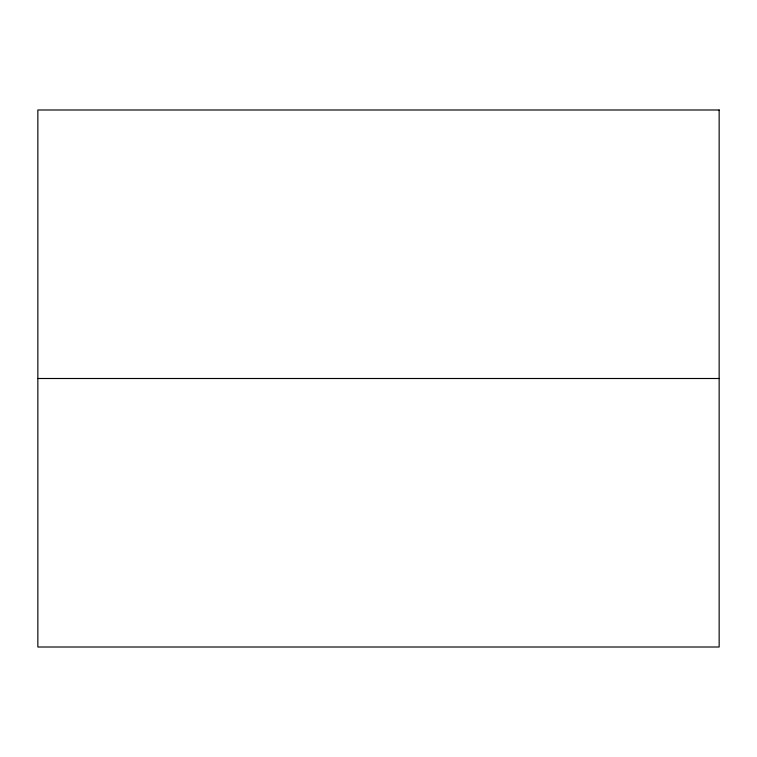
<?xml version="1.0" encoding="UTF-8"?>
<svg xmlns="http://www.w3.org/2000/svg" width="757" height="757" viewBox="0 0 757 757"><rect width="100%" height="100%" fill="white"/><g stroke="black" fill="none" stroke-linecap="round" stroke-linejoin="round"><path stroke-width="1.14" d="M37.85 378.5L719.15 378.5M719.15 109.992L37.85 109.992L37.85 647.008L719.15 647.008L719.15 109.992"/></g></svg>
